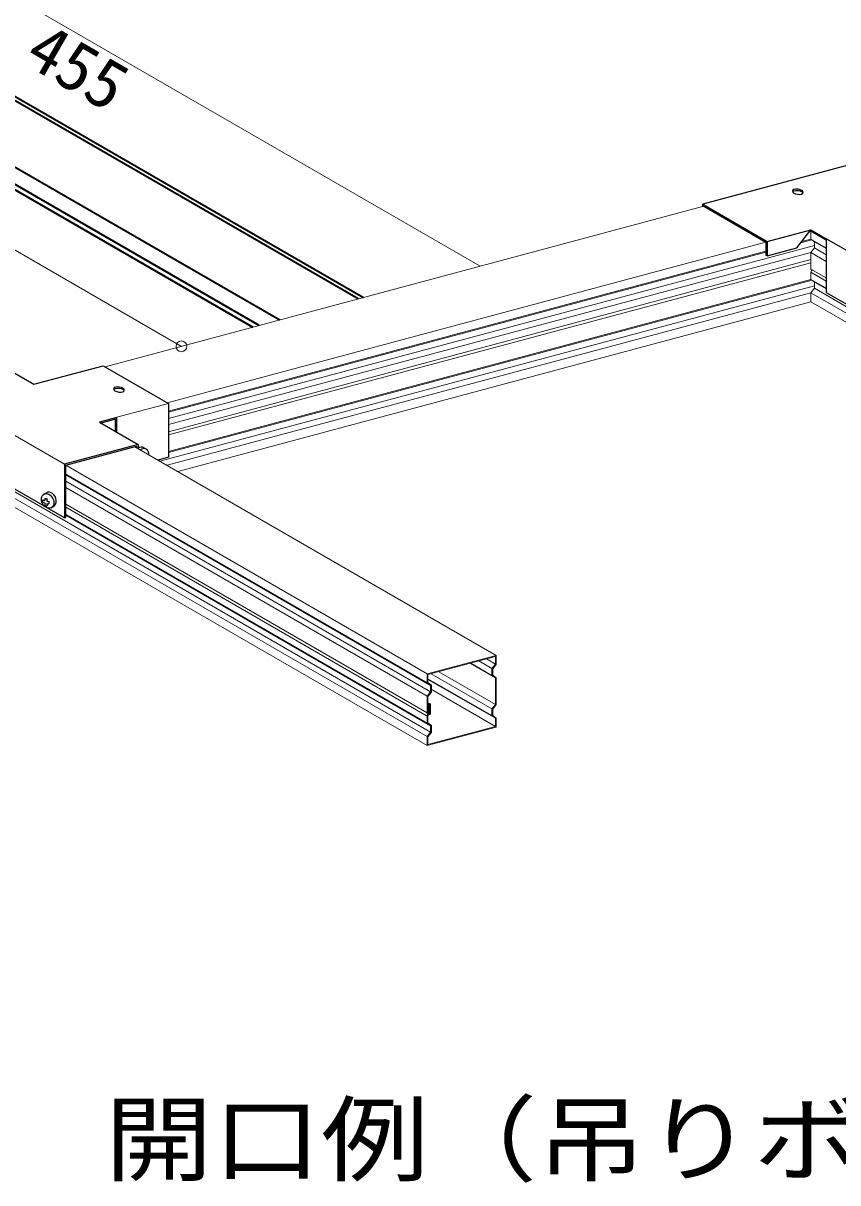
# Model space of a CAD drawing. Units: millimetres on the paper. Extents: x -195 to 195, y -135 to 132.
# Drawn here: x -135.7 to -105.37, y 15.49 to 58.65 of the extents above; entities that cross this region are included whole.
import ezdxf
from ezdxf.enums import TextEntityAlignment as Align

# ---------------------------------------------------------------- set-up
doc = ezdxf.new("R2010")
doc.units = ezdxf.units.MM
doc.header["$PDMODE"] = 32
doc.header["$PDSIZE"] = 0.4
for name, color, linetype, lineweight in [('0-2_野縁受け', 3, 'Continuous', 18), ('0-5_寸法', 4, 'Continuous', 9), ('0-6_文字', 4, 'Continuous', 9), ('0-8_隠線', 4, 'Continuous', 9), ('0-B_補強金具・金具・その他', 7, 'Continuous', 18), ('0-C_ビス・アンカーボルト・強調図形', 2, 'Continuous', 25), ('0-D_パネル', 6, 'Continuous', 35)]:
    doc.layers.add(name, color=color, linetype=linetype, lineweight=lineweight)
doc.styles.add('ＭＳ ゴシック', font='')
doc.styles.get('ＭＳ ゴシック').set_extended_font_data('MS Gothic')

msp = doc.modelspace()

# ---------------------------------------------------------------- linework, layer by layer
at = {"layer": '0-2_野縁受け'}
for p, q in [((-182.033, 67.529), (-120.661, 32.096)), ((-120.532, 32.264), (-181.904, 67.697)), ((-120.661, 31.763), (-182.033, 67.196)), ((-132.651, 45.858), (-110.356, 51.832)), ((-108.046, 50.498), (-130.341, 44.524)), ((-106.338, 50.587), (-106.748, 50.477)), ((-106.713, 50.522), (-106.372, 50.614)), ((-105.789, 50.277), (-106.372, 50.614)), ((-106.243, 50.515), (-105.8, 50.259)), ((-130.284, 43.938), (-106.243, 50.379)), ((-130.284, 44.207), (-108.046, 50.165)), ((-108.046, 50.129), (-130.284, 44.171)), ((-106.372, 50.114), (-130.284, 43.707)), ((-106.372, 49.497), (-106.372, 50.114)), ((-106.372, 50.114), (-105.8, 49.783)), ((-105.8, 50.026), (-106.243, 50.281)), ((-130.284, 43.44), (-106.372, 49.847)), ((-130.284, 43.323), (-106.372, 49.73)), ((-105.8, 49.167), (-106.372, 49.497)), ((-106.372, 49.114), (-106.372, 49.38)), ((-106.372, 49.38), (-105.8, 49.05)), ((-130.609, 42.35), (-106.243, 48.879)), ((-130.284, 42.707), (-106.372, 49.114)), ((-106.33, 49.089), (-130.284, 42.671)), ((-105.8, 48.783), (-106.372, 49.114)), ((-106.243, 49.015), (-105.8, 48.759)), ((-91.232, 40.115), (-106.243, 48.781)), ((-106.372, 48.614), (-130.336, 42.193)), ((-106.372, 48.614), (-91.361, 39.947)), ((-129.941, 41.965), (-106.372, 48.28)), ((-91.361, 39.614), (-106.372, 48.28)), ((-131.538, 42.887), (-118.085, 35.12)), ((-120.661, 34.429), (-134.113, 42.196)), ((-120.661, 34.096), (-134.113, 41.863)), ((-134.113, 41.839), (-120.532, 33.997)), ((-120.532, 33.764), (-134.113, 41.605)), ((-134.113, 41.363), (-120.661, 33.596)), ((-120.661, 32.979), (-134.113, 40.746)), ((-134.113, 40.63), (-120.661, 32.863)), ((-120.661, 32.596), (-134.113, 40.363)), ((-134.113, 40.339), (-120.532, 32.497)), ((-118.117, 34.795), (-118.452, 34.988)), ((-118.117, 34.278), (-119.064, 34.824)), ((-118.246, 34.377), (-119.035, 34.832)), ((-118.246, 34.627), (-118.738, 34.911)), ((-118.246, 32.877), (-120.629, 34.252)), ((-118.117, 32.778), (-120.629, 34.228)), ((-120.5, 34.006), (-120.629, 34.105)), ((-118.246, 33.127), (-120.513, 34.436)), ((-118.117, 33.295), (-120.226, 34.513)), ((-118.246, 34.377), (-118.117, 34.278)), ((-118.117, 33.295), (-118.117, 34.278)), ((-120.629, 33.588), (-120.5, 33.755)), ((-118.117, 32.478), (-120.532, 33.872)), ((-120.5, 34.006), (-120.5, 33.755)), ((-120.661, 32.979), (-120.661, 33.596)), ((-120.629, 33.588), (-120.629, 32.988)), ((-120.551, 33.314), (-120.629, 33.359)), ((-120.564, 33.272), (-120.596, 33.263)), ((-120.596, 33.263), (-120.596, 32.997)), ((-120.564, 33.005), (-120.564, 33.272)), ((-120.532, 33.281), (-120.532, 32.964)), ((-120.661, 32.596), (-120.661, 32.863)), ((-120.629, 32.988), (-120.596, 32.997)), ((-120.629, 32.864), (-120.629, 32.605)), ((-120.596, 32.947), (-120.572, 32.953)), ((-120.589, 32.915), (-120.564, 32.922)), ((-120.564, 32.963), (-120.564, 33.005)), ((-120.5, 32.506), (-120.629, 32.605)), ((-120.5, 32.506), (-120.5, 32.255)), ((-120.629, 32.088), (-120.5, 32.255))]:
    msp.add_line(p, q, dxfattribs=at)
for points in [[(-106.372, 50.114), (-106.243, 50.281), (-106.243, 50.515), (-106.372, 50.614), (-106.372, 50.947)], [(-106.372, 48.28), (-106.372, 48.614), (-106.243, 48.781), (-106.243, 49.015), (-106.372, 49.114)], [(-120.661, 33.596), (-120.532, 33.764), (-120.532, 33.997), (-120.661, 34.096), (-120.661, 34.429), (-118.085, 35.12), (-118.085, 34.786), (-118.214, 34.618), (-118.214, 34.385), (-118.085, 34.286), (-118.085, 33.286), (-118.214, 33.118), (-118.214, 32.885), (-118.085, 32.786), (-118.085, 32.453), (-120.661, 31.763)], [(-118.117, 34.795), (-118.117, 35.078), (-120.629, 34.405), (-120.629, 34.105)], [(-118.117, 34.795), (-118.246, 34.627), (-118.246, 34.377)], [(-118.117, 33.295), (-118.246, 33.127), (-118.246, 32.877), (-118.117, 32.778)], [(-120.661, 31.763), (-120.661, 32.096), (-120.532, 32.264), (-120.532, 32.497), (-120.661, 32.596)], [(-120.629, 32.088), (-120.629, 31.805), (-118.117, 32.478), (-118.117, 32.778)]]:
    msp.add_lwpolyline(points, dxfattribs=at)
for centre, radius, start, end in [((-106.334, 49.497), 0.0384, 180, 300), ((-106.285, 49.38), 0.0869, 108.4772, 180), ((-120.563, 33.255), 0.0652, 105, 180), ((-120.575, 33.263), 0.0217, 105, 180), ((-120.57, 33.281), 0.0384, 0, 105), ((-120.577, 33.272), 0.0128, 0, 105), ((-120.574, 32.863), 0.0869, 105, 180), ((-120.622, 32.979), 0.0384, 180, 285), ((-120.616, 32.988), 0.0128, 180, 285), ((-120.575, 32.864), 0.0533, 105, 180), ((-120.629, 33.005), 0.0652, 285, 0), ((-120.618, 32.997), 0.0217, 285, 0), ((-120.574, 32.963), 0.01, 285, 0), ((-120.575, 32.964), 0.0434, 285, 0)]:
    msp.add_arc(centre, radius, start, end, dxfattribs=at)
at = {"layer": '0-5_寸法'}
for p, q in [((-142.607, 63.415), (-118.681, 49.601)), ((-156.538, 62.053), (-129.807, 46.62))]:
    msp.add_line(p, q, dxfattribs=at)
msp.add_point((-129.807, 46.62), dxfattribs=at)
at = {"layer": '0-8_隠線'}
for p, q in [((-139.477, 45.303), (-134.165, 42.236)), ((-132.209, 43.979), (-130.288, 44.494))]:
    msp.add_line(p, q, dxfattribs=at)
at = {"layer": '0-B_補強金具・金具・その他', "color": 2, "lineweight": 25}
for p, q in [((-110.402, 51.819), (-110.402, 51.912)), ((-110.356, 51.832), (-108.046, 50.498)), ((-108, 50.525), (-106.377, 50.96)), ((-106.377, 50.96), (-105.8, 50.627)), ((-108.046, 50.498), (-108.046, 50.018)), ((-105.8, 50.573), (-106.406, 50.923)), ((-104.068, 49.627), (-105.8, 50.627)), ((-108, 49.992), (-108.046, 50.018)), ((-132.262, 43.908), (-132.796, 43.765)), ((-132.262, 43.456), (-132.262, 43.908)), ((-132.215, 43.429), (-132.215, 43.974)), ((-131.473, 42.904), (-131.473, 42.849)), ((-131.422, 42.971), (-131.422, 42.82)), ((-130.284, 42.491), (-130.672, 42.387))]:
    msp.add_line(p, q, dxfattribs=at)
for points in [[(-102.076, 52.112), (-104.478, 53.499), (-110.402, 51.912)], [(-110.402, 51.912), (-108, 50.525), (-108, 49.992), (-106.893, 50.288), (-106.377, 50.96)], [(-105.8, 50.627), (-105.8, 48.627), (-104.068, 47.627), (-104.068, 49.627), (-101.389, 50.344), (-103.699, 51.678), (-102.076, 52.112), (-102.076, 51.579), (-103.068, 51.313)], [(-139.477, 45.303), (-136.733, 46.038), (-135.296, 45.208), (-132.72, 45.898), (-130.284, 44.491), (-130.284, 42.491)], [(-132.215, 43.974), (-132.859, 43.801), (-131.422, 42.971), (-134.165, 42.236), (-134.165, 40.236), (-139.477, 43.303)], [(-134.165, 40.236), (-134.113, 40.25), (-134.113, 42.196), (-131.473, 42.904)]]:
    msp.add_lwpolyline(points, dxfattribs=at)
for centre, radius, start, end in [((-106.989, 52.389), 0.069, 105, 240), ((-106.989, 52.335), 0.069, 105, 157.2771), ((-106.822, 52.677), 0.402, 240, 285), ((-106.903, 52.067), 0.402, 60, 105), ((-106.903, 52.013), 0.402, 60, 105), ((-106.736, 52.355), 0.069, 285, 60), ((-106.736, 52.302), 0.069, 22.7229, 60), ((-132.255, 45.029), 0.069, 105, 240), ((-132.255, 44.975), 0.069, 105, 157.2771), ((-132.088, 45.317), 0.402, 240, 285), ((-132.169, 44.707), 0.402, 60, 105), ((-132.169, 44.653), 0.402, 60, 105), ((-132.002, 44.995), 0.069, 285, 60), ((-132.002, 44.942), 0.069, 22.7229, 60)]:
    msp.add_arc(centre, radius, start, end, dxfattribs=at)
at = {"layer": '0-C_ビス・アンカーボルト・強調図形'}
for p, q in [((-131.115, 42.793), (-131.207, 42.846)), ((-134.925, 41.119), (-134.833, 41.172)), ((-134.651, 40.615), (-134.558, 40.669))]:
    msp.add_line(p, q, dxfattribs=at)
for centre, major_axis, ratio, start_param, end_param in [((-131.344, 42.594), (0.129, 0.256), 0.751651, 6.24123, 7.234882), ((-131.252, 42.541), (0.129, 0.256), 0.751651, 5.247577, 7.234882), ((-134.696, 40.92), (-0.129, 0.256), 0.751651, 3.183548, 6.325141), ((-134.904, 40.898), (-0.011, -0.27), 0.253697, 4.664881, 5.013778), ((-134.788, 40.914), (-0.242, 0.051), 0.222648, 0.755145, 1.151082), ((-134.788, 40.82), (-0.242, 0.051), 0.222648, 0.7502, 1.151082), ((-134.829, 40.878), (-0.011, -0.27), 0.253697, 4.375766, 4.695708), ((-134.829, 40.878), (-0.011, -0.27), 0.253697, 5.04752, 5.432218), ((-134.788, 41), (-0.242, 0.051), 0.222648, 1.184469, 1.533451), ((-134.788, 40.734), (-0.242, 0.051), 0.222648, 1.194738, 1.541834), ((-134.788, 40.914), (-0.242, 0.051), 0.222648, 1.502894, 1.817026), ((-134.788, 40.82), (-0.242, 0.051), 0.222648, 1.502894, 1.814719), ((-134.747, 40.856), (-0.011, -0.27), 0.253697, 4.373289, 4.695708), ((-134.747, 40.856), (-0.011, -0.27), 0.253697, 5.04752, 5.427939), ((-134.672, 40.836), (-0.011, -0.27), 0.253697, 4.673765, 5.024147)]:
    msp.add_ellipse(centre, major_axis=major_axis, ratio=ratio, start_param=start_param, end_param=end_param, dxfattribs=at)
msp.add_ellipse((-134.788, 40.867), major_axis=(-0.129, 0.256), ratio=0.751651, dxfattribs=at)
at = {"layer": '0-D_パネル'}
for p, q in [((-123.223, 48.384), (-148.91, 63.215)), ((-148.544, 63.167), (-123.029, 48.436)), ((-126.913, 47.395), (-150.376, 60.941)), ((-150.376, 60.741), (-127.15, 47.332)), ((-148.91, 60.748), (-126.141, 47.602))]:
    msp.add_line(p, q, dxfattribs=at)

# ---------------------------------------------------------------- texts
at = {"layer": '0-5_寸法', "color": 7, "style": 'ＭＳ ゴシック'}
msp.add_text('455', height=1.833, rotation=330, dxfattribs=at).set_placement((-136.017, 56.695), align=Align.BOTTOM_LEFT)
at = {"layer": '0-6_文字', "color": 3, "style": 'ＭＳ ゴシック', "width": 1.15}
msp.add_text('点検口\u3000開口例（吊りボルト使用）', height=2.566, dxfattribs=at).set_placement((-148.764, 15.057), align=Align.BOTTOM_LEFT)

doc.saveas('drawing.dxf')
